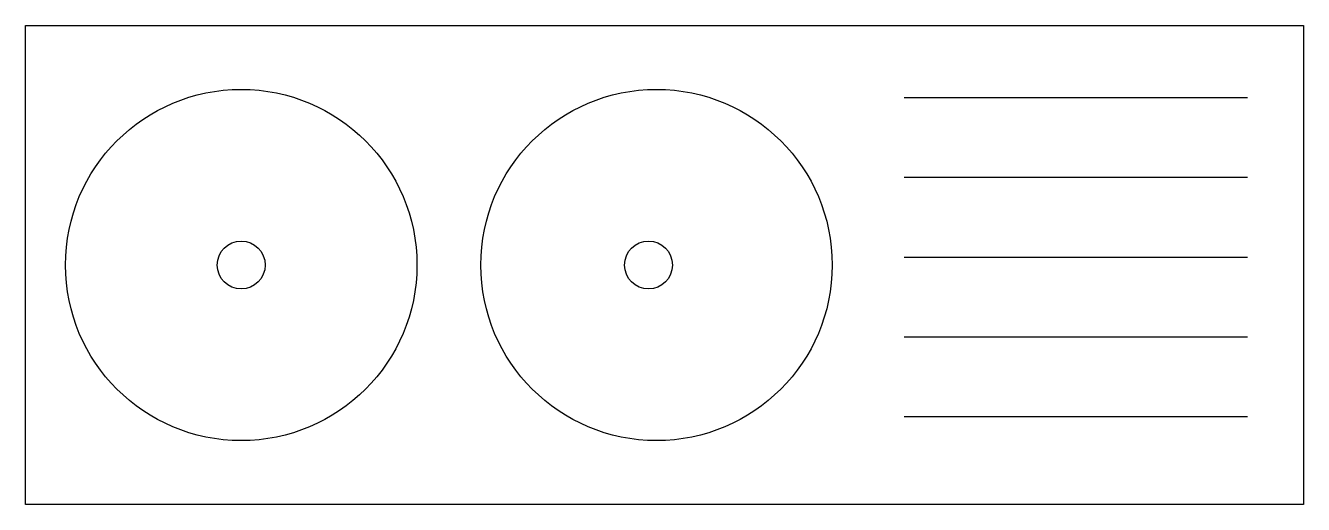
# Model space of a CAD drawing. Extents: x 0 to 160, y 0 to 60.
import ezdxf

# ---------------------------------------------------------------- set-up
doc = ezdxf.new("R2010")
doc.units = 0
doc.header["$LTSCALE"] = 50
doc.header["$MEASUREMENT"] = 0
doc.layers.get('0').update_dxf_attribs({"linetype": 'CONTINUOUS'})

msp = doc.modelspace()

# ---------------------------------------------------------------- linework, layer by layer
at = {"color": 0, "linetype": 'ByBlock'}
for p, q in [((0, 0), (0, 60)), ((0, 60), (160, 60)), ((160, 60), (160, 0)), ((110, 51), (153, 51)), ((110, 41), (153, 41)), ((110, 31), (153, 31)), ((110, 21), (153, 21)), ((110, 11), (153, 11)), ((160, 0), (0, 0))]:
    msp.add_line(p, q, dxfattribs=at)
for centre, radius in [((27, 30), 22), ((79, 30), 22), ((27, 30), 3), ((78, 30), 3)]:
    msp.add_circle(centre, radius, dxfattribs=at)

doc.saveas('drawing.dxf')
